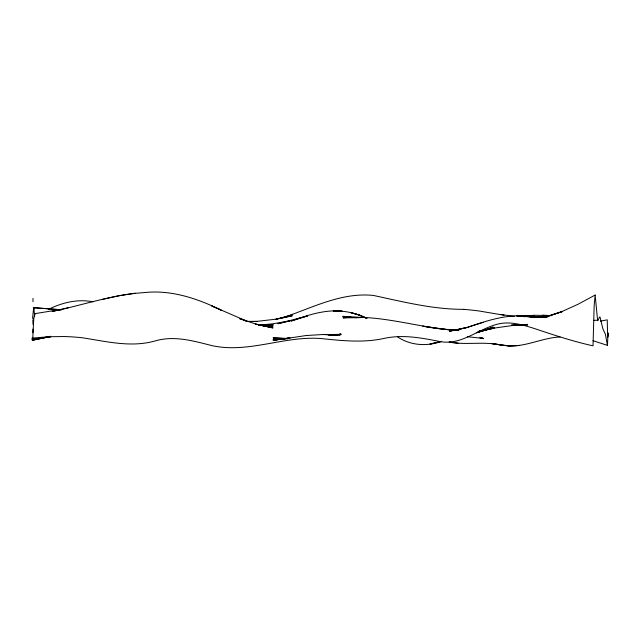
<?xml version="1.0" encoding="UTF-8"?>
<svg xmlns="http://www.w3.org/2000/svg" width="640" height="640" viewBox="0 0 640 640"><rect width="100%" height="100%" fill="white"/><g stroke="black" fill="none" stroke-linecap="round" stroke-linejoin="round"><path stroke-width="0.96" d="M33.584 321.328L32.832 337.568M33.76 318.552L34.784 313.616L34.888 314.8M607.808 337.104L607.992 332.864L607.48 345.376L592.952 340.688M33.592 308.36L32.704 317M32.624 339.608L32.4 340.344L32 338.144L48.704 336.76L63.408 336.536A203.36 203.264 -45.9 0 1 82.248 337.76C106.648 341.48 131.568 347.96 156.048 340.68C174.872 335.472 193.888 341.056 212.152 345.672C249.576 353.792 286.248 334.696 323.864 338.824C343.568 340.888 363.576 342.744 383.168 338.616C401.92 334.248 420.856 337.728 439.344 341.44C460.472 345.832 477.304 329.712 496.448 324.448C509.456 320.696 522.88 324.824 535.288 328.824C554.312 335.192 573.4 341.504 593.016 345.832L594.176 305.44L595.152 295.048L597.504 319.464L598.048 320.336L599.48 317.088L600.024 317.064L602.928 328.984L605.376 334.176L607.424 345.344M449.256 342.16C466.336 345.224 483.784 341.232 500.792 345.016L492.12 343.656L509.88 345.992C527.112 346.376 543.048 337.688 560.08 336.976M595.152 295.048L578.192 304.192L562 311.52L546.112 316.864L562.232 311.632L546.552 316.592L530.816 317.552L537.616 317.352M48.512 309.376C62.128 302.528 77.888 298.776 93.056 301.824M282.576 317.832C311.984 307.936 341.432 292.096 373.384 295.44C403.288 301.832 433.048 309.456 463.92 309.336M476.704 332.824L493.224 327.088L477.312 332.536L493.768 327.656L477.88 332.152L494.024 327.84L478.408 331.696L494.504 328.024L478.888 331.176L494.952 327.984L512.552 325.504L527.712 324.392L512.152 325.512L527.328 324.896L511.488 325.096L526.912 325.336M291.392 320.944C307.616 315.232 324.616 309.416 342.072 311.176L333.264 310.888C344.864 310.632 356.496 313.128 366.864 318.352L359.712 315.264L366.832 318.344M483.168 322.384L467 327.496L449.344 331.264L467.208 327.424C488.056 320.28 509.76 312.992 532.12 316.736L516.6 315.896L541.36 317.328M291.4 320.976L307.584 315.968L278.072 323.632M292.592 314.704L275.8 319.304L292.24 315.792L275.376 319.248L257.848 321.264L249.248 321.536L257.496 321.496L246.016 321.296M263.176 326.04L272.96 327.136L255.368 324.12L272.96 327.944L255.432 323.912L239.728 318.68L246.76 321.128L211.768 305.976L221.144 310.128C197.264 298.408 170.808 289.536 143.864 292.64C112.552 294.552 82.696 305.248 52.12 311.456L68.4 307.704M458.44 329.592L449.84 330.808L458.44 329.592L467.208 327.424M278.072 323.712L282.84 322.592M284.744 322.136L290.464 320.784L273.2 323.736L258.584 325.288M441.536 341.4L429.992 344.048L441.56 341.36C427.136 346.584 410.736 345.616 397.792 337.056M102.112 299.48L118.896 295.704L135.304 293.176M32.4 340.344L50.728 336.32L32.272 340.104L50.656 336.648L32.144 339.384L50.576 336.672M60.68 309.488L34.76 313.672M600.448 321.144L607.232 319.84L607.584 333.504M273.272 340.424L306.312 335.512L323.032 334.52L340.248 334.984L323.104 334.536L340.592 334.4L329.136 335.016M289.816 337.928L273.248 340.192L289.832 338.112L273.208 339.72L289.848 338.256L273.168 339.208L287.904 338.64M458.736 329.544L450.008 330.592L458.904 329.632L450.056 330.536L457.016 330.152M332.512 335.208L341.2 334.176L332.448 335.176M332.248 335.232L340.8 334.288L328.24 335.032M519.248 316.48L534.384 315.248L551.36 315.6L542.44 315.176M258.568 325.408L273.088 324.504L258.4 325.2M509.88 345.992L500.76 345.072L509.864 346L519.568 345.456M520.272 316.464L534.016 315.792L518.16 316.488M456 330.176L450.016 330.4L455.968 330.296M539.56 317.296L541.504 317.232M543.448 317.176L547.336 317.064L531.168 317.016L540.888 317.264M459.496 329.608C447.184 330.088 434.888 328.472 422.816 326.168L449.744 329.888C414.072 326.392 379.216 314.528 342.976 317.872L360.992 317.624L342.736 316.368L351.232 317.2M258.392 325.328L273.032 325.272M456.224 330.232L449.904 330.216L455.856 330.248M523.952 316.512L525.888 316.52M527.816 316.536L533.608 316.56L517.824 316.36L520.704 316.488M593.952 320.28L597.864 320.304M542.832 317.312L544.776 317.36M262.24 325.608L272.992 326.008L263.192 325.536M287.896 338.48L273.112 337.872L287.952 338.68M541.032 317.152L531.504 316.744L541.232 317.36M542.936 317.232L544.84 317.312M523.576 316.624L525.496 316.712M527.408 316.8L533.16 317.064M259.272 325.352L261.232 325.44M543.176 317.48L545.12 317.608M543.272 317.464L545.176 317.592M33.816 307.696L61.352 309.808L33.816 307.696L34.648 316.648M467.336 336.72L483.472 338.448L480.64 337.72M354.056 317.48L356.888 317.752M500.728 314.456L514.648 316.48M449.288 341.944L458.2 343.216M504.136 315.232L479.04 310.984A308.184 306.448 -2.2 0 0 463.92 309.376M479.808 337.632L483.616 338.64L480.784 337.656M607.72 336.864L607.68 336.288M32.8 318.632L32.72 317.576M32.856 319.848L32.984 324.328M32.92 332.704A505.888 1.336 89.5 0 1 32.936 329.072M32.984 301.696A288.8 0.712 -89.1 0 1 33.008 298.4M33.592 307.888A140.352 2.328 89.4 0 1 33.832 309.264M33.584 321.776A91.808 1.528 -89.9 0 1 33.76 318.856M607.8 335.92A128.992 0.76 89.8 0 1 607.712 333.2M458.96 329.728L450.056 330.536L458.96 329.728M458.984 329.832L450.088 330.504L458.984 329.832M359.784 315.232L350.872 312.616L359.784 315.232"/></g></svg>
